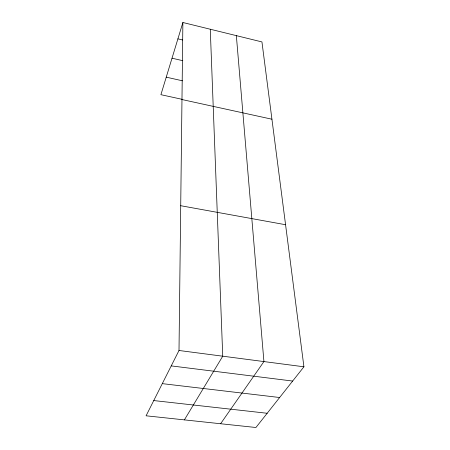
<?xml version="1.0" encoding="UTF-8"?>
<svg xmlns="http://www.w3.org/2000/svg" width="450" height="450" viewBox="0 0 450 450"><rect width="100%" height="100%" fill="white"/><g stroke="black" fill="none" stroke-linecap="round" stroke-linejoin="round"><path stroke-width="0.67" d="M179.004 350.483L182.886 22.5L261.945 41.923L303.924 366.795L255.921 427.5L146.076 415.8L179.004 350.483L303.924 366.795M182.886 22.5L160.909 94.686L181.98 99.293M184.388 419.884L222.739 356.192L210.268 29.227M220.607 423.737L263.925 361.569L236.346 35.634M153.759 400.562L267.171 413.269M162.292 383.636L279.63 397.519M171.236 365.895L292.646 381.054M180.714 205.712L285.564 224.724M181.974 99.54L271.929 119.211M166.247 77.153L182.475 80.809M172.018 58.196L182.801 60.699M177.907 38.858L182.61 39.983"/></g></svg>
